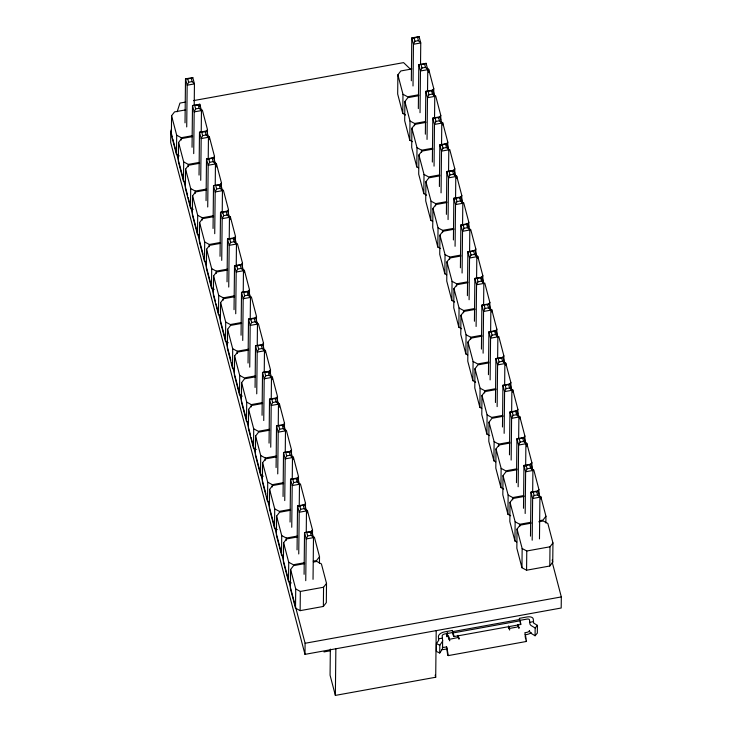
<?xml version="1.0" encoding="UTF-8"?>
<svg xmlns="http://www.w3.org/2000/svg" width="732" height="732" viewBox="0 0 732 732"><rect width="100%" height="100%" fill="white"/><g stroke="black" fill="none" stroke-linecap="round" stroke-linejoin="round"><path stroke-width="1.1" d="M171.508 129.189L170.803 131.367L170.684 142.456L304.988 654.362L561.197 608.008L561.316 596.919L552.321 562.643M185.599 109.901L174.536 111.895L171.581 115.757L171.38 134.972L176.485 154.434L179.258 155.925M176.485 154.434L176.686 135.219L171.581 115.757M192.598 136.591L181.536 138.586L178.581 142.447L178.379 161.662L183.485 181.124L185.333 182.122M181.28 139.968L181.307 137.708L176.686 135.219M183.485 181.124L183.686 161.909L178.581 142.447M185.031 122.839L185.498 78.864L192.781 77.537L194.447 83.887L194.218 105.317M199.598 163.282L188.536 165.276L185.589 169.138L185.379 188.353L190.485 207.815L193.257 209.306M186.715 126.929L187.163 85.205L185.498 78.864L191.317 78.416L192.781 77.537M188.289 166.658L188.307 164.398L183.686 161.909M190.485 207.815L190.695 188.6L185.589 169.138M192.049 147.269L192.498 105.554L199.79 104.228L201.456 110.578L201.227 132.007M206.598 189.972L195.545 191.967L192.589 195.828L192.388 215.043L197.494 234.505L199.333 235.503M193.715 153.619L194.163 111.895L192.498 105.554L198.317 105.097L199.79 104.228L199.763 106.488M195.288 193.349L195.307 191.089L190.695 188.6M197.494 234.505L197.695 215.29L192.589 195.828M199.04 175.085L199.497 132.245L206.79 130.918L208.455 137.268L208.227 158.688M213.607 216.663L202.544 218.658L199.589 222.519L199.388 241.734L204.493 261.196L206.342 262.193M200.724 180.31L201.163 138.586L199.497 132.245L205.326 131.787L206.79 130.918M202.288 220.039L202.316 217.779L197.695 215.29M204.493 261.196L204.695 241.981L199.589 222.519M206.058 200.65L206.506 158.935L213.79 157.609L215.455 163.959L215.226 185.379M207.44 134.166L207.485 129.646L202.38 110.184L200.531 109.187M220.607 243.344L209.544 245.348L206.589 249.209L206.387 268.424L211.493 287.886L214.266 289.378M207.723 207L208.172 165.276L206.506 158.935L208.821 159.119L213.79 157.609M209.352 139.135L209.379 136.875L207.531 135.877M209.288 246.73L209.315 244.47L204.695 241.981M211.493 287.886L211.694 268.671L206.589 249.209M213.049 228.466L213.506 185.617L220.79 184.299L222.455 190.649L222.217 213.204M214.421 161.992L214.485 156.337L209.379 136.875M227.606 270.035L216.544 272.039L213.598 275.9L213.387 295.115L218.493 314.577L220.341 315.574M214.723 233.691L215.171 191.967L213.506 185.617L219.326 185.169L220.79 184.299L220.771 186.559M216.343 166.96L216.379 163.565L214.531 162.568M216.297 273.42L216.315 271.16L211.694 268.671M218.493 314.577L218.703 295.362L213.598 275.9M220.039 256.292L220.506 212.307L227.798 210.99L229.464 217.34L229.235 238.76M221.43 188.682L221.485 183.027L216.379 163.565M234.606 296.725L223.553 298.729L220.597 302.591L220.396 321.805L225.502 341.268L228.265 342.759M221.723 260.382L222.171 218.658L220.506 212.307L226.334 211.859L227.798 210.99M223.297 300.111L223.315 297.851L218.703 295.362M225.502 341.268L225.703 322.053L220.597 302.591M227.048 281.847L227.506 238.998L234.798 237.68L236.463 244.03L236.226 266.585M228.43 215.373L228.494 209.718L223.388 190.256L221.54 189.259M241.615 323.416L230.553 325.42L227.597 329.281L227.396 348.496L232.501 367.958L234.35 368.955M228.732 287.072L229.171 245.348L227.506 238.998L233.334 238.55L234.798 237.68L234.771 239.94M230.36 219.207L230.388 216.947L228.54 215.949M232.501 367.958L232.703 348.743L227.597 329.281M234.039 309.673L234.515 265.689L241.798 264.371L243.463 270.721L243.234 292.141M235.42 243.189L235.494 236.409L230.388 216.947M248.615 350.106L237.552 352.11L234.597 355.972L234.396 375.187L239.501 394.649L242.274 396.14M235.731 313.763L236.18 272.039L234.515 265.689L236.829 265.881L241.798 264.371M237.296 353.492L237.324 351.232L232.703 348.743M239.501 394.649L239.703 375.434L234.597 355.972M241.057 335.229L241.514 292.379L248.798 291.062L250.463 297.412L250.225 319.966M242.429 268.754L242.493 263.099L237.388 243.637M255.614 376.797L244.552 378.801L241.606 382.662L241.395 401.877L246.501 421.339L248.349 422.337M242.731 340.453L243.18 298.729L241.514 292.379L247.334 291.931L248.798 291.062L248.779 293.322M244.369 272.588L244.387 270.328L242.539 269.33M246.501 421.339L246.711 402.124L241.606 382.662M248.047 363.045L248.514 319.07L255.807 317.752L257.472 324.102L257.243 345.522M249.42 296.57L249.493 289.79L244.387 270.328M262.614 403.488L251.561 405.491L248.606 409.353L248.404 428.568L253.51 448.03L256.273 449.521M249.731 367.144L250.179 325.42L248.514 319.07L254.343 318.621L255.807 317.752M251.305 406.873L251.323 404.613L246.711 402.124M253.51 448.03L253.711 428.815L248.606 409.353M255.075 387.484L255.514 345.76L262.806 344.443L264.472 350.793L264.243 372.213M256.447 321L256.502 316.48L251.396 297.018L249.548 296.021M269.623 430.178L258.561 432.182L255.605 436.043L255.404 455.258L260.51 474.72L263.282 476.212M256.74 393.834L257.179 352.11L255.514 345.76L261.342 345.312L262.806 344.443M260.51 474.72L260.711 455.505L255.605 436.043M262.065 415.3L262.523 372.451L269.806 371.133L271.471 377.483L271.243 398.903M263.438 348.816L263.502 343.171L258.396 323.709L256.548 322.711M276.623 456.869L265.56 458.873L262.605 462.734L262.404 481.949L267.509 501.411L269.358 502.399M263.74 420.525L264.188 378.801L262.523 372.451L268.342 372.002L269.806 371.133L269.788 373.393M265.368 352.659L265.396 350.399L263.547 349.402M265.304 460.254L265.332 457.994L260.711 455.505M267.509 501.411L267.711 482.196L262.605 462.734M269.056 443.116L269.522 399.141L276.806 397.824L278.471 404.174L278.242 425.594M270.465 373.247L270.501 369.861L265.396 350.399M283.623 483.559L272.56 485.563L269.614 489.424L269.403 508.639L274.509 528.101L277.282 529.593M270.739 447.215L271.188 405.491L269.522 399.141L275.342 398.693L276.806 397.824M272.377 379.35L272.396 377.09L270.547 376.092M272.313 486.945L272.331 484.685L267.711 482.196M274.509 528.101L274.72 508.886L269.614 489.424M276.083 467.556L276.522 425.832L283.815 424.514L285.48 430.864L285.251 452.285M277.446 402.197L277.501 396.552L272.396 377.09M290.622 510.25L279.569 512.254L276.614 516.106L276.412 535.33L281.518 554.792L283.357 555.78M277.739 473.897L278.187 432.182L276.522 425.832L282.351 425.383L283.815 424.514L283.787 426.774M279.368 407.166L279.404 403.78L277.556 402.783M281.518 554.792L281.719 535.577L276.614 516.106M283.055 496.497L283.522 452.522L290.814 451.205L292.48 457.555L292.251 478.975M284.437 430.023L284.51 423.242L279.404 403.78M297.631 536.94L286.569 538.944L283.613 542.796L283.412 562.02L288.518 581.483L291.29 582.974M284.748 500.587L285.187 458.873L283.522 452.522L289.35 452.074L290.814 451.205M286.313 540.326L286.34 538.057L281.719 535.577M288.518 581.483L288.719 562.258L283.613 542.796M290.073 522.062L290.531 479.213L297.814 477.895L299.48 484.245L299.251 505.666M291.464 454.453L291.51 449.933L286.404 430.471L284.556 429.474M304.631 563.631L293.569 565.635L290.613 569.487L290.412 588.702L295.518 608.173L300.138 610.653L323.361 606.453L326.316 602.601L326.518 583.386L321.412 563.924L316.791 561.435L313.479 562.03M291.748 527.278L292.196 485.563L290.531 479.213L296.35 478.765L297.814 477.895L297.796 480.146M293.376 459.422L293.404 457.161L291.556 456.164M295.518 608.173L295.719 588.949L290.613 569.487M297.064 549.878L297.531 505.904L304.814 504.586L306.479 510.936L306.25 532.356M298.455 482.269L298.51 476.623L293.404 457.161M298.748 553.968L299.196 512.254L297.531 505.904L299.846 506.087L304.814 504.586M300.138 610.653L300.34 591.438L295.719 588.949M304.091 574.318L304.53 532.594L311.823 531.276L313.488 537.627L313.04 579.341M305.464 507.834L305.509 503.314L300.404 483.852M304.988 654.362L305.098 643.272L281.893 554.819M305.747 580.659L306.196 538.944L304.53 532.594L310.359 532.146L311.823 531.276L311.795 533.527M307.385 512.803L307.413 510.543L305.564 509.545M312.454 535.65L312.518 530.005L307.413 510.543M319.445 563.475L319.518 556.695L314.412 537.233L312.564 536.236M323.361 606.453L323.562 587.238L326.518 583.386M330.342 649.11L330.068 675.197L335.366 695.4L435.705 677.246L436.199 630.618M335.366 695.4L335.86 648.772M411.896 68.954L400.834 70.958L397.879 74.81L397.677 94.035L402.783 113.497L405.555 114.988M402.783 113.497L402.984 94.282L397.879 74.81M418.905 95.672L407.843 97.676L404.887 101.538L404.686 120.753L409.792 140.215L412.564 141.706M409.792 140.215L409.993 121L404.887 101.538M411.338 80.767L411.796 37.918L419.088 36.6L420.754 42.95L420.525 64.37M425.914 122.4L414.852 124.394L411.906 128.256L411.695 147.471L416.801 166.933L418.649 167.93M413.013 85.983L413.461 44.268L411.796 37.918L414.12 38.101L419.088 36.6M414.596 125.748L414.614 123.488L409.993 121M416.801 166.933L417.011 147.718L411.906 128.256M418.338 108.611L418.805 64.636L426.097 63.318L427.762 69.668L427.534 91.088M432.923 149.118L421.861 151.112L418.914 154.974L418.704 174.189L423.81 193.651L426.582 195.142M420.031 112.71L420.47 70.986L418.805 64.636L424.633 64.187L426.097 63.318M421.605 152.466L421.623 150.206L417.011 147.718M423.81 193.651L424.02 174.436L418.914 154.974M425.356 134.203L425.814 91.354L433.106 90.036L434.771 96.386L434.543 117.806M439.932 175.836L428.879 177.839L425.923 181.692L425.713 200.907L430.819 220.369L432.667 221.366M427.04 139.428L427.479 97.704L425.814 91.354L431.642 90.905L433.106 90.036L433.079 92.296M428.641 72.633L428.678 69.247L426.829 68.25M430.819 220.369L431.029 201.154L425.923 181.692M432.356 162.056L432.822 118.081L440.115 116.763L441.78 123.104L441.542 145.659M433.71 95.489L433.783 88.709L428.678 69.247M446.941 202.554L435.888 204.557L432.932 208.41L432.722 227.625L437.828 247.087L440.6 248.587M434.049 166.146L434.488 124.422L432.822 118.081L438.651 117.632L440.115 116.763M435.622 205.902L435.65 203.642L431.029 201.154M437.828 247.087L438.038 227.872L432.932 208.41M439.392 186.523L439.831 144.799L447.124 143.481L448.789 149.822L448.56 171.251M440.746 119.947L440.792 115.427L435.686 95.965L433.838 94.968M453.95 229.272L442.897 231.275L439.941 235.137L439.74 254.352L444.846 273.814L446.685 274.802M441.057 192.864L441.497 151.14L439.831 144.799L442.155 144.982L447.124 143.481L447.096 145.732M442.393 646.942A2.58 1.382 -14.7 0 0 444.58 647.253L446.593 646.887L447.664 655.067L448.231 655.607L526.491 641.452L525.704 636.566A3.88 0.476 79.7 0 0 525.155 633.894L524.844 632.722L526.866 632.357A2.58 1.382 -14.7 0 0 529.41 630.49L529.776 631.542A3.88 3.248 0.6 0 0 531.304 633.491L535.074 635.76L537.334 633.125L537.416 625.357L533.646 623.088L533.308 619.354A6.46 3.44 -14.7 0 0 527.031 616.957L519.336 618.357L521.001 624.442L454.105 636.538L452.44 630.453L444.745 631.844A6.46 3.44 -14.7 0 0 438.395 636.52L438.733 640.253L436.446 643.62L436.363 651.398L439.731 653.008L442.027 649.641A3.88 3.248 0.6 0 0 442.439 647.344M442.677 124.943L442.695 122.683L440.847 121.686M442.631 232.62L442.659 230.36L438.038 227.872M439.731 653.008L439.813 645.24L442.11 641.873A3.88 3.248 0.6 0 0 442.521 639.576L442.183 635.833A2.58 1.382 -14.7 0 1 444.717 633.967L452.413 632.576L452.44 630.453M444.846 273.814L445.047 254.599L439.941 235.137M446.392 214.366L446.849 171.517L454.133 170.199L455.798 176.54L455.56 199.095M447.746 147.8L447.801 142.145L442.695 122.683M442.531 648.131L442.613 640.363M460.959 255.99L449.906 257.993L446.95 261.855L446.749 281.07L451.854 300.532L454.627 302.023M448.066 219.582L448.506 177.867L446.849 171.517L452.669 171.068L454.133 170.199M449.64 259.348L449.668 257.088L445.047 254.599M447.609 632.851L446.904 636.758L447.581 634.973L447.032 632.851M451.854 300.532L452.056 281.317L446.95 261.855M448.414 638.139L448.442 636.026A1.29 1.08 0.6 0 1 446.932 634.635M453.41 239.959L453.858 198.235L461.142 196.917L462.807 203.267L462.578 224.687M454.764 173.383L454.81 168.863L449.704 149.401M467.977 282.717L456.914 284.711L453.959 288.573L453.758 307.788L458.863 327.25L461.636 328.741M455.075 246.3L455.524 204.585L453.858 198.235L459.678 197.786L461.142 196.917L461.123 199.177M456.695 178.379L456.713 176.119L454.865 175.131M456.649 286.066L456.677 283.806L452.056 281.317M458.863 327.25L459.065 308.035L453.959 288.573M460.41 267.802L460.867 224.953L468.151 223.635L469.816 229.985L469.587 251.405M461.764 201.236L461.819 195.581L456.713 176.119M474.986 309.435L463.923 311.429L460.968 315.291L460.767 334.506L465.872 353.968L467.721 354.965M462.084 273.027L462.533 231.303L460.867 224.953L463.182 225.145L468.151 223.635L468.114 227.021M463.658 312.784L463.685 310.524L459.065 308.035M465.872 353.968L466.074 334.753L460.968 315.291M467.409 295.655L467.876 251.68L475.159 250.353L476.825 256.703L476.596 278.123M468.782 226.829L468.837 222.299L463.722 202.837L461.883 201.849M481.995 336.153L470.932 338.157L467.977 342.009L467.775 361.224L472.881 380.686L475.654 382.186M469.093 299.745L469.541 258.021L467.876 251.68L470.191 251.863L475.159 250.353M470.667 339.502L470.694 337.242L466.074 334.753M472.881 380.686L473.082 361.471L467.977 342.009M474.428 321.247L474.885 278.398L482.168 277.08L483.834 283.421L483.605 304.851M475.782 254.672L475.846 249.026L470.74 229.564L468.892 228.567M489.003 362.871L477.941 364.875L474.986 368.727L474.784 387.951L479.89 407.413L481.738 408.401M476.102 326.463L476.55 284.739L474.885 278.398L480.704 277.95L482.168 277.08L482.141 280.457M477.722 258.542L477.749 256.282L475.901 255.285M479.89 407.413L480.091 388.189L474.986 368.727M481.427 349.091L481.894 305.116L489.186 303.798L490.852 310.139L490.623 331.569M482.781 282.525L482.855 275.744L477.749 256.282M496.012 389.589L484.95 391.593L481.995 395.454L481.793 414.669L486.899 434.131L489.671 435.622M483.111 353.181L483.559 311.466L481.894 305.116L487.713 304.668L489.186 303.798M484.694 392.938L484.712 390.678L480.091 388.189M486.899 434.131L487.1 414.916L481.995 395.454M488.445 374.683L488.903 331.834L496.195 330.516L497.861 336.866L497.632 358.287M489.799 308.117L489.864 302.462L484.758 283M503.021 416.307L491.959 418.311L489.013 422.172L488.802 441.387L493.908 460.849L495.756 461.846M490.12 379.899L490.568 338.184L488.903 331.834L491.227 332.017L496.195 330.516L496.168 332.767M491.739 311.978L491.767 309.718L489.918 308.721M493.908 460.849L494.118 441.634L489.013 422.172M495.445 402.527L495.912 358.552L503.204 357.234L504.87 363.584L504.641 385.005M496.799 335.961L496.872 329.18L491.767 309.718M510.03 443.034L498.968 445.029L496.022 448.89L495.811 468.105L500.917 487.567L503.689 489.058M497.138 406.626L497.577 364.902L495.912 358.552L501.74 358.104L503.204 357.234M498.712 446.383L498.73 444.123L494.118 441.634M500.917 487.567L501.127 468.352L496.022 448.89M502.481 426.994L502.921 385.27L510.213 383.952L511.878 390.302L511.65 411.723M503.836 360.428L503.881 355.898L498.776 336.436M517.039 469.752L505.986 471.747L503.03 475.608L502.82 494.823L507.926 514.285L510.698 515.776M504.147 433.344L504.586 391.62L502.921 385.27L505.245 385.462L510.213 383.952M505.757 365.424L505.785 363.163L503.936 362.166M507.926 514.285L508.136 495.07L503.03 475.608M509.472 454.847L509.929 411.997L517.222 410.679L518.887 417.02L518.659 438.45M510.826 388.271L510.89 382.626L505.785 363.163M524.048 496.47L512.995 498.474L510.039 502.326L509.829 521.541L514.935 541.003L516.783 542M511.156 460.062L511.595 418.338L509.929 411.997L512.254 412.18L517.222 410.679L517.185 414.056M512.775 392.142L512.793 389.882L510.945 388.884M512.729 499.819L512.757 497.559L508.136 495.07M514.935 541.003L515.145 521.788L510.039 502.326M516.472 482.69L516.938 438.715L524.231 437.397L525.896 443.738L525.658 466.293M517.853 413.864L517.899 409.344L512.793 389.882M531.057 523.188L520.004 525.192L517.048 529.053L516.847 548.268L521.953 567.73L526.564 570.219L549.787 566.01L552.742 562.158L552.953 542.943L547.847 523.481L543.226 520.992L538.798 521.788M518.164 486.78L518.604 445.056L516.938 438.715L519.263 438.898L524.231 437.397M519.784 418.86L519.802 416.6L517.954 415.602M519.738 526.537L519.766 524.277L515.145 521.788M521.953 567.73L522.154 548.515L517.048 529.053M523.499 508.283L523.956 465.433L531.24 464.115L532.905 470.456L532.676 491.886M524.853 441.716L524.908 436.062L519.802 416.6M525.173 513.498L525.622 471.783L523.956 465.433L526.271 465.616L531.24 464.115L531.222 466.366M526.775 446.712L526.811 443.317L524.963 442.32M526.564 570.219L526.775 550.995L522.154 548.515M535.074 635.76L535.156 627.992L531.395 625.714A3.88 3.248 0.6 0 1 529.858 623.774L529.52 620.031A2.58 1.382 -14.7 0 0 527.013 619.08L520.406 620.269M530.49 536.126L530.965 492.151L538.249 490.833L539.914 497.184L539.475 538.898M531.844 469.56L531.917 462.78L526.811 443.317M532.182 540.216L532.631 498.501L530.965 492.151L536.785 491.703L538.249 490.833M538.88 494.018L538.926 489.498L533.82 470.036L531.981 469.038M540.811 499.014L540.838 496.753L538.99 495.765M545.871 523.005L545.944 516.216L540.838 496.753M549.787 566.01L549.997 546.795L552.953 542.943M177.144 111.776L179.962 103.075L185.58 102.059M187.813 79.047L188.646 82.222L187.163 85.205L194.447 83.887L192.15 81.581L191.317 78.416M194.822 105.737L195.654 108.912L194.163 111.895L201.456 110.578L199.15 108.272L198.317 105.097M201.822 132.428L202.654 135.594L201.163 138.586L208.455 137.268L206.159 134.963L205.326 131.787M208.821 159.119L209.654 162.284L208.172 165.276L215.455 163.959L213.158 161.653L212.326 158.478M215.821 185.809L216.654 188.975L215.171 191.967L222.455 190.649L220.158 188.344L219.326 185.169M222.83 212.5L223.663 215.666L222.171 218.658L229.464 217.34L227.158 215.034L226.334 211.859M229.83 239.19L230.662 242.356L229.171 245.348L236.463 244.03L234.167 241.725L233.334 238.55M236.829 265.881L237.662 269.047L236.18 272.039L243.463 270.721L241.167 268.415L240.334 265.24M243.829 292.562L244.662 295.737L243.18 298.729L250.463 297.412L248.166 295.106L247.334 291.931M250.838 319.253L251.671 322.428L250.179 325.42L257.472 324.102L255.166 321.796L254.343 318.621M257.838 345.943L258.671 349.118L257.179 352.11L264.472 350.793L262.175 348.487L261.342 345.312M414.12 38.101L414.953 41.276L413.461 44.268L420.754 42.95L418.448 40.644L417.615 37.469M264.838 372.634L265.67 375.809L264.188 378.801L271.471 377.483L269.175 375.177L268.342 372.002M421.129 64.819L421.961 67.994L420.47 70.986L427.762 69.668L425.466 67.362L424.633 64.187M271.837 399.324L272.67 402.499L271.188 405.491L278.471 404.174L276.174 401.868L275.342 398.693M428.138 91.546L428.97 94.712L427.479 97.704L434.771 96.386L432.475 94.08L431.642 90.905M278.846 426.015L279.679 429.19L278.187 432.182L285.48 430.864L283.183 428.559L282.351 425.383M435.147 118.264L435.979 121.439L434.488 124.422L441.78 123.104L439.484 120.798L438.651 117.632M285.846 452.705L286.679 455.88L285.187 458.873L292.48 457.555L290.183 455.249L289.35 452.074M442.155 144.982L442.988 148.157L441.497 151.14L448.789 149.822L446.493 147.525L445.66 144.35M292.846 479.396L293.678 482.571L292.196 485.563L299.48 484.245L297.183 481.94L296.35 478.765M449.164 171.7L449.997 174.875L448.506 177.867L455.798 176.54L453.501 174.243L452.669 171.068M299.846 506.087L300.678 509.262L299.196 512.254L306.479 510.936L304.183 508.63L303.35 505.455M456.173 198.418L457.006 201.593L455.524 204.585L462.807 203.267L460.51 200.961L459.678 197.786M306.854 532.777L307.687 535.952L306.196 538.944L313.488 537.627L311.192 535.321L310.359 532.146M463.182 225.145L464.015 228.311L462.533 231.303L469.816 229.985L467.519 227.679L466.687 224.504M470.191 251.863L471.024 255.038L469.541 258.021L476.825 256.703L474.528 254.397L473.696 251.222M477.209 278.581L478.033 281.756L476.55 284.739L483.834 283.421L481.537 281.115L480.704 277.95M484.218 305.299L485.051 308.474L483.559 311.466L490.852 310.139L488.546 307.843L487.713 304.668M491.227 332.017L492.06 335.192L490.568 338.184L497.861 336.866L495.555 334.561L494.722 331.386M498.236 358.735L499.068 361.91L497.577 364.902L504.87 363.584L502.573 361.279L501.74 358.104M505.245 385.462L506.077 388.628L504.586 391.62L511.878 390.302L509.582 387.997L508.749 384.822M512.254 412.18L513.086 415.355L511.595 418.338L518.887 417.02L516.591 414.715L515.758 411.549M519.263 438.898L520.095 442.073L518.604 445.056L525.896 443.738L523.6 441.442L522.767 438.267M526.271 465.616L527.104 468.791L525.622 471.783L532.905 470.456L530.609 468.16L529.776 464.985M533.28 492.334L534.113 495.509L532.631 498.501L539.914 497.184L537.617 494.878L536.785 491.703M206.305 131.193L207.485 129.646M212.71 158.652L214.485 156.337M220.305 184.574L221.485 183.027M226.719 212.033L228.494 209.718M234.313 237.955L235.494 236.409M241.313 264.645L242.493 263.099M248.313 291.336L249.493 289.79M255.312 318.027L256.502 316.48M432.603 90.246L433.783 88.709M261.727 345.486L263.502 343.171M439.017 117.742L440.792 115.427M269.321 371.399L270.501 369.861M446.621 143.692L447.801 142.145M275.735 398.867L277.501 396.552M453.044 171.178L454.81 168.863M283.321 424.78L284.51 423.242M460.638 197.128L461.819 195.581M289.735 452.248L291.51 449.933M467.062 224.614L468.837 222.299M297.329 478.161L298.51 476.623M474.656 250.564L475.846 249.026M303.743 505.629L305.509 503.314M481.08 278.059L482.855 275.744M311.329 531.542L312.518 530.005M488.683 304.009L489.864 302.462M319.518 556.695L316.563 560.547L313.241 561.151M495.097 331.495L496.872 329.18M502.701 357.445L503.881 355.898M509.115 384.94L510.89 382.626M516.719 410.881L517.899 409.344M523.142 438.377L524.908 436.062M530.737 464.326L531.917 462.78M537.16 491.812L538.926 489.498M545.944 516.216L542.988 520.077L539.667 520.681M535.156 627.992L537.416 625.357M517.698 626.949L518.265 626.629A3.88 0.476 79.7 0 1 518.778 627.562L518.997 628.312L517.982 624.451L518.778 627.562M188.646 82.222L192.15 81.581M414.953 41.276L418.448 40.644M193.449 100.632L403.579 62.623L410.853 69.577M195.654 108.912L199.15 108.272M421.961 67.994L425.466 67.362M181.307 137.708L192.37 135.704M418.667 94.767L407.605 96.761L402.984 94.282M202.654 135.594L206.159 134.963M428.97 94.712L432.475 94.08M188.307 164.398L199.369 162.394M414.614 123.488L425.676 121.485M209.654 162.284L213.158 161.653M435.979 121.439L439.484 120.798M195.307 191.089L206.369 189.085M421.623 150.206L432.685 148.203M216.654 188.975L220.158 188.344M442.988 148.157L446.493 147.525M202.316 217.779L213.369 215.775M439.694 174.921L428.632 176.924L424.02 174.436M223.663 215.666L227.158 215.034M449.997 174.875L453.501 174.243M209.315 244.47L220.378 242.466M435.65 203.642L446.703 201.648M230.662 242.356L234.167 241.725M457.006 201.593L460.51 200.961M216.315 271.16L227.377 269.156M442.659 230.36L453.712 228.366M237.662 269.047L241.167 268.415M464.015 228.311L467.519 227.679M223.315 297.851L234.377 295.847M449.668 257.088L460.721 255.084M244.662 295.737L248.166 295.106M471.024 255.038L474.528 254.397M241.377 322.538L230.324 324.541L225.703 322.053M456.677 283.806L467.73 281.802M251.671 322.428L255.166 321.796M478.033 281.756L481.537 281.115M237.324 351.232L248.386 349.228M463.685 310.524L474.739 308.52M258.671 349.118L262.175 348.487M485.051 308.474L488.546 307.843M255.386 375.919L244.323 377.922L239.703 375.434M470.694 337.242L481.757 335.238M265.67 375.809L269.175 375.177M492.06 335.192L495.555 334.561M251.323 404.613L262.385 402.609M488.766 361.965L477.703 363.96L473.082 361.471M272.67 402.499L276.174 401.868M499.068 361.91L502.573 361.279M269.385 429.3L258.332 431.304L253.711 428.815M484.712 390.678L495.774 388.683M279.679 429.19L283.183 428.559M506.077 388.628L509.582 387.997M265.332 457.994L276.394 455.99M502.783 415.401L491.721 417.405L487.1 414.916M286.679 455.88L290.183 455.249M513.086 415.355L516.591 414.715M272.331 484.685L283.394 482.681M498.73 444.123L509.792 442.119M293.678 482.571L297.183 481.94M520.095 442.073L523.6 441.442M290.394 509.371L279.331 511.366L274.72 508.886M516.801 468.837L505.739 470.841L501.127 468.352M300.678 509.262L304.183 508.63M527.104 468.791L530.609 468.16M286.34 538.057L297.393 536.062M512.757 497.559L523.81 495.555M307.687 535.952L311.192 535.321M534.113 495.509L537.617 494.878M304.402 562.752L293.34 564.747L288.719 562.258M519.766 524.277L530.819 522.282M300.34 591.438L323.562 587.238M526.775 550.995L549.997 546.795M305.098 643.272L561.316 596.919M323.956 651.928L330.159 650.803M452.742 631.625L519.638 619.519M453.565 632.841L520.461 620.736M438.367 638.853L442.155 638.167M529.492 622.365L533.28 621.678M449.439 639.301L458.314 637.471A3.88 0.476 79.7 0 1 458.827 638.414L459.046 639.155L458.031 635.303L458.827 638.414M509.39 628.449L516.655 627.141M446.575 649L444.553 649.366A6.46 3.44 -14.7 0 1 441.405 649.467M524.826 634.845L526.848 634.479A6.46 3.44 -14.7 0 0 531.322 632.64M436.446 643.62L439.813 645.24M525.915 640.903L526.491 641.452M454.105 636.538L453.282 635.321A3.88 0.476 79.7 0 1 452.724 633.747L452.413 632.576M508.658 626.199L509.655 630.005L508.649 626.144M449.494 640.097L449.704 640.848L448.442 636.026L449.494 640.097A3.88 0.476 79.7 0 0 449.109 639.228M552.175 559.989L552.742 562.158M518.009 626.766L517.707 625.604A1.29 1.08 0.6 0 0 518.027 625.512M508.365 627.297L508.923 628.312A3.88 0.476 79.7 0 1 509.445 629.255M457.756 636.456L458.058 637.618M446.593 646.887L446.904 648.049A3.88 0.476 79.7 0 1 447.453 650.721L448.231 655.607M435.147 675.124L435.705 677.246M170.803 131.367L172.258 136.893M172.834 139.107L187.63 195.49M188.206 197.704L203.002 254.086M203.588 256.301L215.473 301.63M216.059 303.844L218.374 312.683M218.96 314.897L230.845 360.226M231.431 362.441L246.217 418.823M246.803 421.037L250.573 435.412M251.149 437.626L265.945 494.009M266.521 496.223L281.317 552.605M525.128 636.017L525.603 638.944M520.178 623.216A3.88 0.476 79.7 0 1 520.013 622.886"/></g></svg>
